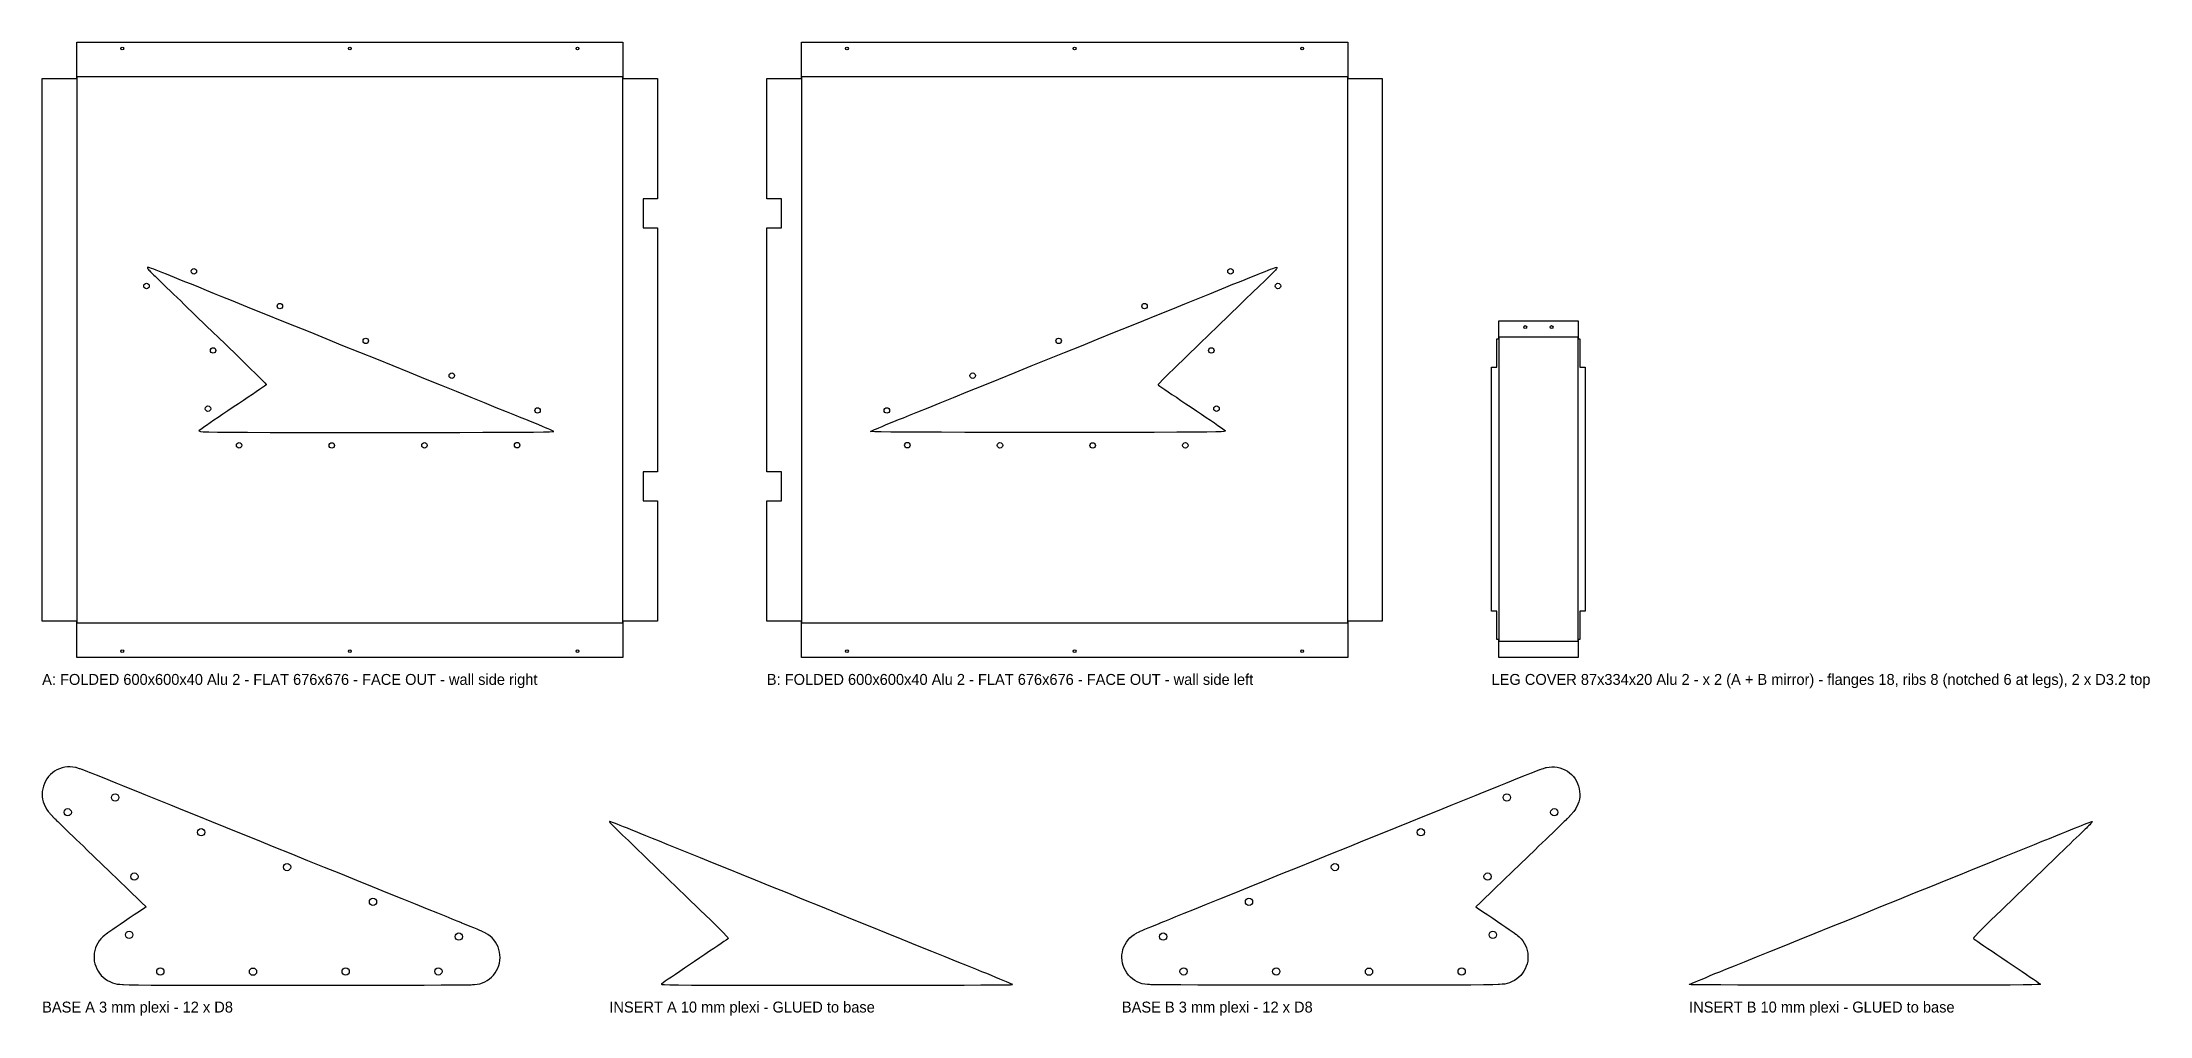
# Model space of a CAD drawing. Header units: millimetres. Extents: x 0 to 2315, y -394 to 676.
import ezdxf

# ---------------------------------------------------------------- set-up
doc = ezdxf.new("R2010")
doc.units = ezdxf.units.MM
doc.linetypes.add('DASHED', pattern=[1.524, 1.27, -0.254])
for name, color, linetype in [('BEND_UP_90', 1, 'DASHED'), ('CUT', 7, 'CONTINUOUS'), ('CUTOUT_LOGO', 7, 'CONTINUOUS'), ('HOLES_D3.2', 3, 'CONTINUOUS'), ('MARK_D6_STUDS', 5, 'CONTINUOUS'), ('PLEXI_BASE_3MM', 6, 'CONTINUOUS'), ('PLEXI_BASE_HOLES_D8', 6, 'CONTINUOUS'), ('PLEXI_INSERT', 4, 'CONTINUOUS'), ('TEXT', 2, 'CONTINUOUS')]:
    doc.layers.add(name, color=color, linetype=linetype)

msp = doc.modelspace()

# ---------------------------------------------------------------- linework, layer by layer
at = {"layer": 'BEND_UP_90'}
for points in [[(38, 38), (638, 38), (638, 638), (38, 638)], [(834, 38), (1434, 38), (1434, 638), (834, 638)], [(1600, 18), (1687, 18), (1687, 352), (1600, 352)]]:
    msp.add_lwpolyline(points, close=True, dxfattribs=at)
at = {"layer": 'CUT'}
for points in [[(676, 40), (638, 40), (638, 0), (38, 0), (38, 40), (0, 40), (0, 636), (38, 636), (38, 676), (638, 676), (638, 636), (676, 636), (676, 504), (660, 504), (660, 472), (676, 472), (676, 204), (660, 204), (660, 172), (676, 172), (676, 40)], [(796, 636), (834, 636), (834, 676), (1434, 676), (1434, 636), (1472, 636), (1472, 40), (1434, 40), (1434, 0), (834, 0), (834, 40), (796, 40), (796, 172), (812, 172), (812, 204), (796, 204), (796, 472), (812, 472), (812, 504), (796, 504), (796, 636)], [(1687, 20), (1687, 0), (1600, 0), (1600, 20), (1598, 20), (1598, 51), (1592, 51), (1592, 319), (1598, 319), (1598, 350), (1600, 350), (1600, 370), (1687, 370), (1687, 350), (1689, 350), (1689, 319), (1695, 319), (1695, 51), (1689, 51), (1689, 20), (1687, 20)]]:
    msp.add_lwpolyline(points, close=True, dxfattribs=at)
at = {"layer": 'CUTOUT_LOGO'}
for points in [[(246.2, 299.6), (245.8, 299.2), (244.3, 298.2), (242, 296.6), (238.9, 294.5), (235.2, 292), (231, 289.1), (226.2, 285.9), (221.1, 282.4), (215.6, 278.7), (209.8, 274.9), (204.1, 271), (198.6, 267.3), (193.4, 263.8), (188.6, 260.6), (184.4, 257.7), (180.7, 255.1), (177.6, 253), (175.3, 251.4), (173.7, 250.3), (172.1, 249.1), (173.9, 248.3), (177, 248), (183, 247.8), (192.6, 247.7), (206.6, 247.5), (225.7, 247.5), (250.5, 247.4), (281.8, 247.4), (320.1, 247.3), (366.3, 247.3), (399.6, 247.3), (430.5, 247.4), (458.7, 247.4), (484, 247.5), (506.1, 247.5), (524.7, 247.6), (539.7, 247.7), (550.6, 247.8), (557.3, 248), (562, 248.2), (559.2, 249.7), (557.8, 250.4), (555.7, 251.3), (552.9, 252.5), (549.5, 253.9), (545.6, 255.5), (541.2, 257.3), (536.4, 259.3), (531.3, 261.4), (526, 263.5), (519.2, 266.2), (510.1, 269.9), (498.8, 274.5), (485.7, 279.8), (471.1, 285.7), (455.3, 292.1), (438.5, 298.9), (421.1, 305.9), (403.4, 313.1), (385.6, 320.3), (367.5, 327.6), (349, 335.1), (330.4, 342.6), (312.1, 350.1), (294.3, 357.3), (277.4, 364.1), (261.8, 370.4), (247.7, 376.1), (235.6, 381), (225.7, 385), (216.9, 388.6), (207.8, 392.3), (198.5, 396), (189.4, 399.7), (180.5, 403.3), (172, 406.8), (164, 410), (156.9, 412.9), (150.6, 415.4), (145.4, 417.6), (140.9, 419.4), (136.5, 421.1), (132.5, 422.7), (128.8, 424.2), (125.4, 425.5), (122.6, 426.6), (120.2, 427.5), (118.4, 428.1), (117.2, 428.5), (115.8, 428.8), (115.8, 427.6), (116.2, 427.1), (116.6, 426.5), (117.2, 425.7), (118.1, 424.9), (119, 423.8), (120.1, 422.7), (121.3, 421.5), (122.6, 420.2), (124, 418.8), (125.8, 417.2), (128, 415), (130.6, 412.5), (133.7, 409.5), (137, 406.3), (140.6, 402.8), (144.4, 399.2), (148.3, 395.5), (152.2, 391.7), (156, 388), (180.7, 364.1), (200.5, 345), (215.9, 330.1), (227.5, 318.8), (235.8, 310.7), (241.3, 305.2), (244.5, 301.8), (246, 300), (246.2, 299.6)], [(1225.8, 299.6), (1226.2, 299.2), (1227.7, 298.2), (1230, 296.6), (1233.1, 294.5), (1236.8, 292), (1241, 289.1), (1245.8, 285.9), (1250.9, 282.4), (1256.4, 278.7), (1262.2, 274.9), (1267.9, 271), (1273.4, 267.3), (1278.6, 263.8), (1283.4, 260.6), (1287.6, 257.7), (1291.3, 255.1), (1294.4, 253), (1296.7, 251.4), (1298.3, 250.3), (1299.9, 249.1), (1298.1, 248.3), (1295, 248), (1289, 247.8), (1279.4, 247.7), (1265.4, 247.5), (1246.3, 247.5), (1221.5, 247.4), (1190.2, 247.4), (1151.9, 247.3), (1105.7, 247.3), (1072.4, 247.3), (1041.5, 247.4), (1013.3, 247.4), (988, 247.5), (965.9, 247.5), (947.3, 247.6), (932.3, 247.7), (921.4, 247.8), (914.7, 248), (910, 248.2), (912.8, 249.7), (914.2, 250.4), (916.3, 251.3), (919.1, 252.5), (922.5, 253.9), (926.4, 255.5), (930.8, 257.3), (935.6, 259.3), (940.7, 261.4), (946, 263.5), (952.8, 266.2), (961.9, 269.9), (973.2, 274.5), (986.3, 279.8), (1000.9, 285.7), (1016.7, 292.1), (1033.5, 298.9), (1050.9, 305.9), (1068.6, 313.1), (1086.4, 320.3), (1104.5, 327.6), (1123, 335.1), (1141.6, 342.6), (1159.9, 350.1), (1177.7, 357.3), (1194.6, 364.1), (1210.2, 370.4), (1224.3, 376.1), (1236.4, 381), (1246.3, 385), (1255.1, 388.6), (1264.2, 392.3), (1273.5, 396), (1282.6, 399.7), (1291.5, 403.3), (1300, 406.8), (1308, 410), (1315.1, 412.9), (1321.4, 415.4), (1326.6, 417.6), (1331.1, 419.4), (1335.5, 421.1), (1339.5, 422.7), (1343.2, 424.2), (1346.6, 425.5), (1349.4, 426.6), (1351.8, 427.5), (1353.6, 428.1), (1354.8, 428.5), (1356.2, 428.8), (1356.2, 427.6), (1355.8, 427.1), (1355.4, 426.5), (1354.8, 425.7), (1353.9, 424.9), (1353, 423.8), (1351.9, 422.7), (1350.7, 421.5), (1349.4, 420.2), (1348, 418.8), (1346.2, 417.2), (1344, 415), (1341.4, 412.5), (1338.3, 409.5), (1335, 406.3), (1331.4, 402.8), (1327.6, 399.2), (1323.7, 395.5), (1319.8, 391.7), (1316, 388), (1291.3, 364.1), (1271.5, 345), (1256.1, 330.1), (1244.5, 318.8), (1236.2, 310.7), (1230.7, 305.2), (1227.5, 301.8), (1226, 300), (1225.8, 299.6)]]:
    msp.add_lwpolyline(points, close=True, dxfattribs=at)
at = {"layer": 'HOLES_D3.2'}
for centre in [(88, 669), (338, 669), (588, 669), (884, 669), (1134, 669), (1384, 669), (1629, 363), (1658, 363), (88, 7), (338, 7), (588, 7), (884, 7), (1134, 7), (1384, 7)]:
    msp.add_circle(centre, 1.6, dxfattribs=at)
at = {"layer": 'MARK_D6_STUDS'}
for centre in [(166.7, 424.3), (1305.3, 424.3), (114.6, 408.1), (1357.4, 408.1), (261.1, 386.1), (1210.9, 386.1), (355.5, 347.9), (1116.5, 347.9), (187.8, 337.4), (1284.2, 337.4), (449.9, 309.7), (1022.1, 309.7), (182.1, 273.4), (544.2, 271.5), (927.8, 271.5), (1289.9, 273.4), (216.3, 233.2), (318.1, 233), (419.9, 233.1), (521.7, 233.3), (950.3, 233.3), (1052.1, 233.1), (1153.9, 233), (1255.7, 233.2)]:
    msp.add_circle(centre, 3, dxfattribs=at)
at = {"layer": 'PLEXI_BASE_3MM'}
for points in [[(114.2, -273.9), (112.7, -274.9), (107, -278.8), (101.2, -282.6), (101.2, -282.7), (95.7, -286.4), (95.7, -286.4), (90.5, -289.9), (90.5, -289.9), (85.7, -293.1), (85.7, -293.2), (81.4, -296.1), (81.4, -296.1), (77.7, -298.6), (77.6, -298.7), (74.5, -300.8), (74.4, -300.8), (72.1, -302.5), (71.8, -302.6), (70.3, -303.7), (69.5, -304.3), (68.8, -304.8), (66.6, -306.7), (64.5, -308.8), (62.7, -311.1), (61.1, -313.6), (59.7, -316.2), (58.6, -318.9), (57.8, -321.7), (57.2, -324.6), (57, -327.6), (57, -330.5), (57.3, -333.4), (57.9, -336.3), (58.8, -339.1), (60, -341.8), (61.4, -344.4), (63, -346.8), (64.9, -349.1), (67, -351.1), (69.3, -353), (71.8, -354.6), (74.4, -355.9), (75, -356.2), (77.4, -357.2), (80, -358), (82.5, -358.6), (85.2, -358.9), (88.1, -359.1), (89.5, -359.2), (95.5, -359.4), (96, -359.4), (105.6, -359.6), (105.9, -359.6), (119.9, -359.7), (120, -359.7), (139.1, -359.8), (139.2, -359.8), (164, -359.9), (164, -359.9), (195.3, -359.9), (233.6, -359.9), (279.8, -359.9), (313.1, -359.9), (344, -359.9), (372.2, -359.8), (397.6, -359.8), (419.7, -359.7), (419.7, -359.7), (438.4, -359.6), (438.4, -359.6), (453.4, -359.5), (453.5, -359.5), (464.4, -359.4), (464.6, -359.4), (471.3, -359.3), (472.6, -359.2), (474.8, -359.1), (477.8, -358.8), (480.7, -358.2), (483.5, -357.2), (486.3, -356.1), (488.9, -354.6), (491.4, -352.9), (493.6, -350.9), (495.7, -348.8), (497.5, -346.4), (499.1, -343.9), (500.5, -341.2), (501.5, -338.4), (502.3, -335.5), (502.8, -332.6), (503, -329.6), (502.9, -326.6), (502.5, -323.6), (501.8, -320.7), (500.8, -317.9), (499.5, -315.2), (498, -312.6), (496.2, -310.2), (494.2, -308), (492, -305.9), (489.6, -304.2), (487, -302.6), (486.5, -302.3), (484.8, -301.5), (483.4, -300.9), (483, -300.7), (480.9, -299.8), (480.6, -299.7), (477.9, -298.5), (477.7, -298.5), (474.3, -297), (474.2, -297), (470.3, -295.4), (470.2, -295.3), (465.8, -293.5), (465.8, -293.5), (461, -291.6), (461, -291.5), (455.9, -289.5), (455.8, -289.4), (450.5, -287.3), (443.7, -284.5), (434.6, -280.8), (423.3, -276.3), (410.2, -271), (395.6, -265.1), (379.8, -258.7), (363, -251.9), (345.6, -244.9), (327.9, -237.7), (310.1, -230.5), (292, -223.2), (273.5, -215.7), (254.9, -208.2), (236.6, -200.7), (218.8, -193.5), (201.9, -186.7), (186.3, -180.4), (172.2, -174.7), (160.1, -169.8), (150.2, -165.8), (141.4, -162.2), (132.2, -158.5), (123, -154.8), (113.9, -151.1), (105, -147.5), (96.5, -144), (88.5, -140.8), (81.3, -137.9), (75.1, -135.3), (69.9, -133.2), (69.8, -133.2), (65.3, -131.4), (65.2, -131.4), (60.9, -129.7), (60.8, -129.6), (56.8, -128), (56.7, -128), (53, -126.5), (52.9, -126.5), (49.6, -125.2), (49.4, -125.1), (46.6, -124), (46.4, -124), (44, -123.1), (43.7, -122.9), (41.9, -122.3), (41.2, -122.1), (40, -121.7), (37.2, -120.9), (36.7, -120.7), (33.7, -120.2), (30.8, -120), (27.8, -120.1), (24.8, -120.4), (21.9, -121.1), (19, -122.1), (16.3, -123.3), (13.7, -124.8), (11.3, -126.5), (9.1, -128.5), (7, -130.7), (5.2, -133.1), (3.7, -135.6), (2.4, -138.3), (1.3, -141.2), (0.6, -144.1), (0.1, -147), (0, -150), (0, -150.2), (0.1, -152.9), (0.5, -155.7), (1.2, -158.4), (2.1, -161.1), (3.2, -163.7), (4.6, -166.1), (4.8, -166.4), (6.7, -169.1), (7.1, -169.6), (8, -170.7), (8.6, -171.4), (9.1, -172), (9.9, -172.8), (10.3, -173.2), (11.2, -174.2), (11.5, -174.5), (12.6, -175.6), (12.8, -175.9), (14, -177.1), (14.2, -177.3), (15.5, -178.6), (15.7, -178.8), (17.1, -180.2), (17.2, -180.2), (18.9, -181.9), (21.2, -184), (23.8, -186.6), (26.9, -189.5), (30.2, -192.7), (33.8, -196.2), (37.5, -199.8), (41.4, -203.5), (45.3, -207.3), (49.2, -211.1), (73.9, -234.9), (93.7, -254), (109, -268.9), (114.2, -273.9)], [(1574.8, -273.9), (1576.3, -274.9), (1582, -278.8), (1587.8, -282.6), (1587.8, -282.7), (1593.3, -286.4), (1593.3, -286.4), (1598.5, -289.9), (1598.5, -289.9), (1603.3, -293.1), (1603.3, -293.2), (1607.6, -296.1), (1607.6, -296.1), (1611.3, -298.6), (1611.4, -298.7), (1614.5, -300.8), (1614.6, -300.8), (1616.9, -302.5), (1617.2, -302.6), (1618.7, -303.7), (1619.5, -304.3), (1620.2, -304.8), (1622.4, -306.7), (1624.5, -308.8), (1626.3, -311.1), (1627.9, -313.6), (1629.3, -316.2), (1630.4, -318.9), (1631.2, -321.7), (1631.8, -324.6), (1632, -327.6), (1632, -330.5), (1631.7, -333.4), (1631.1, -336.3), (1630.2, -339.1), (1629, -341.8), (1627.6, -344.4), (1626, -346.8), (1624.1, -349.1), (1622, -351.1), (1619.7, -353), (1617.2, -354.6), (1614.6, -355.9), (1614, -356.2), (1611.6, -357.2), (1609, -358), (1606.5, -358.6), (1603.8, -358.9), (1600.9, -359.1), (1599.4, -359.2), (1593.5, -359.4), (1593, -359.4), (1583.3, -359.6), (1583.1, -359.6), (1569.1, -359.7), (1569, -359.7), (1549.9, -359.8), (1549.8, -359.8), (1525, -359.9), (1525, -359.9), (1493.7, -359.9), (1455.4, -359.9), (1409.2, -359.9), (1375.9, -359.9), (1345, -359.9), (1316.7, -359.8), (1291.4, -359.8), (1269.3, -359.7), (1269.3, -359.7), (1250.6, -359.6), (1250.6, -359.6), (1235.6, -359.5), (1235.5, -359.5), (1224.6, -359.4), (1224.3, -359.4), (1217.6, -359.3), (1216.4, -359.2), (1214.2, -359.1), (1211.2, -358.8), (1208.3, -358.2), (1205.5, -357.2), (1202.7, -356.1), (1200.1, -354.6), (1197.6, -352.9), (1195.4, -350.9), (1193.3, -348.8), (1191.5, -346.4), (1189.9, -343.9), (1188.5, -341.2), (1187.5, -338.4), (1186.7, -335.5), (1186.2, -332.6), (1186, -329.6), (1186.1, -326.6), (1186.5, -323.6), (1187.2, -320.7), (1188.2, -317.9), (1189.5, -315.2), (1191, -312.6), (1192.8, -310.2), (1194.8, -308), (1197, -305.9), (1199.4, -304.2), (1202, -302.6), (1202.5, -302.3), (1204.2, -301.5), (1205.6, -300.9), (1206, -300.7), (1208.1, -299.8), (1208.3, -299.7), (1211.1, -298.5), (1211.3, -298.5), (1214.7, -297), (1214.8, -297), (1218.7, -295.4), (1218.8, -295.3), (1223.1, -293.5), (1223.2, -293.5), (1228, -291.6), (1228, -291.5), (1233.1, -289.5), (1233.2, -289.4), (1238.5, -287.3), (1245.3, -284.5), (1254.4, -280.8), (1265.7, -276.3), (1278.8, -271), (1293.4, -265.1), (1309.2, -258.7), (1326, -251.9), (1343.4, -244.9), (1361.1, -237.7), (1378.9, -230.5), (1397, -223.2), (1415.5, -215.7), (1434.1, -208.2), (1452.4, -200.7), (1470.2, -193.5), (1487.1, -186.7), (1502.7, -180.4), (1516.8, -174.7), (1528.9, -169.8), (1538.8, -165.8), (1547.6, -162.2), (1556.7, -158.5), (1566, -154.8), (1575.1, -151.1), (1584, -147.5), (1592.5, -144), (1600.5, -140.8), (1607.6, -137.9), (1613.9, -135.3), (1619.1, -133.2), (1619.2, -133.2), (1623.7, -131.4), (1623.8, -131.4), (1628.1, -129.7), (1628.1, -129.6), (1632.2, -128), (1632.3, -128), (1636, -126.5), (1636.1, -126.5), (1639.4, -125.2), (1639.6, -125.1), (1642.4, -124), (1642.6, -124), (1645, -123.1), (1645.3, -122.9), (1647.1, -122.3), (1647.8, -122.1), (1649, -121.7), (1651.8, -120.9), (1652.3, -120.7), (1655.2, -120.2), (1658.2, -120), (1661.2, -120.1), (1664.2, -120.4), (1667.1, -121.1), (1669.9, -122.1), (1672.7, -123.3), (1675.3, -124.8), (1677.7, -126.5), (1679.9, -128.5), (1682, -130.7), (1683.8, -133.1), (1685.3, -135.6), (1686.6, -138.3), (1687.7, -141.2), (1688.4, -144.1), (1688.8, -147), (1689, -150), (1689, -150.2), (1688.9, -152.9), (1688.5, -155.7), (1687.8, -158.4), (1686.9, -161.1), (1685.8, -163.7), (1684.4, -166.1), (1684.2, -166.4), (1682.3, -169.1), (1681.9, -169.6), (1681, -170.7), (1680.4, -171.4), (1679.9, -172), (1679.1, -172.8), (1678.7, -173.2), (1677.8, -174.2), (1677.5, -174.5), (1676.4, -175.6), (1676.2, -175.9), (1675, -177.1), (1674.8, -177.3), (1673.5, -178.6), (1673.3, -178.8), (1671.9, -180.2), (1671.8, -180.2), (1670.1, -181.9), (1667.8, -184), (1665.2, -186.6), (1662.1, -189.5), (1658.8, -192.7), (1655.2, -196.2), (1651.5, -199.8), (1647.6, -203.5), (1643.7, -207.3), (1639.8, -211.1), (1615.1, -234.9), (1595.3, -254), (1580, -268.9), (1574.8, -273.9)]]:
    msp.add_lwpolyline(points, close=True, dxfattribs=at)
at = {"layer": 'PLEXI_BASE_HOLES_D8'}
for centre in [(80.2, -153.7), (1608.8, -153.7), (28.1, -169.9), (1660.9, -169.9), (174.6, -191.9), (1514.4, -191.9), (269, -230.1), (1420, -230.1), (101.3, -240.6), (1587.7, -240.6), (363.4, -268.3), (1325.6, -268.3), (95.6, -304.6), (1593.4, -304.6), (457.7, -306.5), (1231.3, -306.5), (129.8, -344.8), (231.6, -345), (333.4, -344.9), (435.2, -344.7), (1253.8, -344.7), (1355.6, -344.9), (1457.4, -345), (1559.2, -344.8)]:
    msp.add_circle(centre, 4, dxfattribs=at)
at = {"layer": 'PLEXI_INSERT'}
for points in [[(1066, -359.2), (1065.4, -358.9), (1064.1, -358.2), (1061.9, -357.3), (1059.1, -356.1), (1055.7, -354.7), (1051.8, -353.1), (1047.4, -351.3), (1042.6, -349.3), (1037.6, -347.2), (1032.2, -345.1), (1025.5, -342.4), (1016.3, -338.7), (1005, -334.1), (992, -328.8), (977.4, -322.9), (961.5, -316.5), (944.8, -309.7), (927.4, -302.7), (909.6, -295.5), (891.8, -288.3), (873.8, -281), (855.3, -273.5), (836.7, -266), (818.3, -258.5), (800.5, -251.3), (783.7, -244.5), (768, -238.2), (754, -232.5), (741.8, -227.6), (731.9, -223.6), (723.1, -220), (714, -216.3), (704.8, -212.6), (695.6, -208.9), (686.7, -205.3), (678.2, -201.8), (670.3, -198.6), (663.1, -195.7), (656.8, -193.2), (651.6, -191.1), (647.1, -189.2), (642.8, -187.5), (638.7, -185.9), (635, -184.4), (631.7, -183.1), (628.8, -182), (626.4, -181.1), (624.6, -180.5), (623.5, -180.1), (623, -180), (623, -180.1), (623.2, -180.5), (623.7, -181), (624.3, -181.8), (625.1, -182.6), (626, -183.6), (627.1, -184.7), (628.3, -186), (629.6, -187.3), (631, -188.6), (632.7, -190.3), (635, -192.4), (637.6, -195), (640.7, -197.9), (644, -201.1), (647.6, -204.6), (651.4, -208.2), (655.2, -212), (659.1, -215.7), (663, -219.5), (687.7, -243.3), (707.5, -262.5), (722.9, -277.4), (734.5, -288.6), (742.8, -296.7), (748.3, -302.3), (751.5, -305.7), (753.1, -307.6), (753.5, -308.4), (753.3, -308.8), (752.7, -309.3), (751.2, -310.4), (748.9, -312), (745.8, -314), (742.1, -316.5), (737.9, -319.4), (733.1, -322.6), (728, -326.1), (722.5, -329.8), (716.7, -333.7), (711, -337.5), (705.5, -341.3), (700.3, -344.7), (695.5, -348), (691.3, -350.9), (687.6, -353.4), (684.5, -355.5), (682.2, -357.1), (680.6, -358.2), (680, -358.7), (680.6, -359), (683.5, -359.2), (689.5, -359.4), (699.1, -359.6), (713.1, -359.7), (732.2, -359.8), (757, -359.9), (788.3, -359.9), (826.6, -359.9), (872.8, -359.9), (906.1, -359.9), (937, -359.9), (965.2, -359.8), (990.5, -359.8), (1012.6, -359.7), (1031.2, -359.6), (1046.2, -359.5), (1057.1, -359.4), (1063.8, -359.3), (1066, -359.2)], [(1809, -359.2), (1809.6, -358.9), (1810.9, -358.2), (1813.1, -357.3), (1815.9, -356.1), (1819.3, -354.7), (1823.2, -353.1), (1827.6, -351.3), (1832.3, -349.3), (1837.4, -347.2), (1842.8, -345.1), (1849.5, -342.4), (1858.7, -338.7), (1869.9, -334.1), (1883, -328.8), (1897.6, -322.9), (1913.5, -316.5), (1930.2, -309.7), (1947.6, -302.7), (1965.4, -295.5), (1983.2, -288.3), (2001.2, -281), (2019.7, -273.5), (2038.3, -266), (2056.7, -258.5), (2074.5, -251.3), (2091.3, -244.5), (2107, -238.2), (2121, -232.5), (2133.2, -227.6), (2143, -223.6), (2151.9, -220), (2161, -216.3), (2170.2, -212.6), (2179.4, -208.9), (2188.3, -205.3), (2196.8, -201.8), (2204.7, -198.6), (2211.9, -195.7), (2218.2, -193.2), (2223.4, -191.1), (2227.9, -189.2), (2232.2, -187.5), (2236.3, -185.9), (2240, -184.4), (2243.3, -183.1), (2246.2, -182), (2248.5, -181.1), (2250.3, -180.5), (2251.5, -180.1), (2252, -180), (2252, -180.1), (2251.8, -180.5), (2251.3, -181), (2250.7, -181.8), (2249.9, -182.6), (2249, -183.6), (2247.9, -184.7), (2246.7, -186), (2245.4, -187.3), (2244, -188.6), (2242.3, -190.3), (2240, -192.4), (2237.4, -195), (2234.3, -197.9), (2231, -201.1), (2227.4, -204.6), (2223.6, -208.2), (2219.8, -212), (2215.9, -215.7), (2212, -219.5), (2187.3, -243.3), (2167.5, -262.5), (2152.1, -277.4), (2140.5, -288.6), (2132.2, -296.7), (2126.7, -302.3), (2123.5, -305.7), (2121.9, -307.6), (2121.5, -308.4), (2121.7, -308.8), (2122.3, -309.3), (2123.8, -310.4), (2126.1, -312), (2129.2, -314), (2132.9, -316.5), (2137.1, -319.4), (2141.9, -322.6), (2147, -326.1), (2152.5, -329.8), (2158.3, -333.7), (2164, -337.5), (2169.5, -341.3), (2174.7, -344.7), (2179.5, -348), (2183.7, -350.9), (2187.4, -353.4), (2190.5, -355.5), (2192.8, -357.1), (2194.4, -358.2), (2195, -358.7), (2194.4, -359), (2191.5, -359.2), (2185.5, -359.4), (2175.9, -359.6), (2161.8, -359.7), (2142.8, -359.8), (2117.9, -359.9), (2086.7, -359.9), (2048.4, -359.9), (2002.2, -359.9), (1968.9, -359.9), (1938, -359.9), (1909.8, -359.8), (1884.5, -359.8), (1862.4, -359.7), (1843.8, -359.6), (1828.8, -359.5), (1817.9, -359.4), (1811.2, -359.3), (1809, -359.2)]]:
    msp.add_lwpolyline(points, close=True, dxfattribs=at)

# ---------------------------------------------------------------- texts
at = {"layer": 'TEXT'}
for s, p in [('A: FOLDED 600x600x40 Alu 2 - FLAT 676x676 - FACE OUT - wall side right', (0, -30)), ('B: FOLDED 600x600x40 Alu 2 - FLAT 676x676 - FACE OUT - wall side left', (796, -30)), ('LEG COVER 87x334x20 Alu 2 - x 2 (A + B mirror) - flanges 18, ribs 8 (notched 6 at legs), 2 x D3.2 top', (1592, -30)), ('BASE A 3 mm plexi - 12 x D8', (0, -389.9)), ('INSERT A 10 mm plexi - GLUED to base', (623, -389.9)), ('BASE B 3 mm plexi - 12 x D8', (1186, -389.9)), ('INSERT B 10 mm plexi - GLUED to base', (1809, -389.9))]:
    msp.add_text(s, height=12, dxfattribs=at).set_placement(p)

doc.saveas('drawing.dxf')
